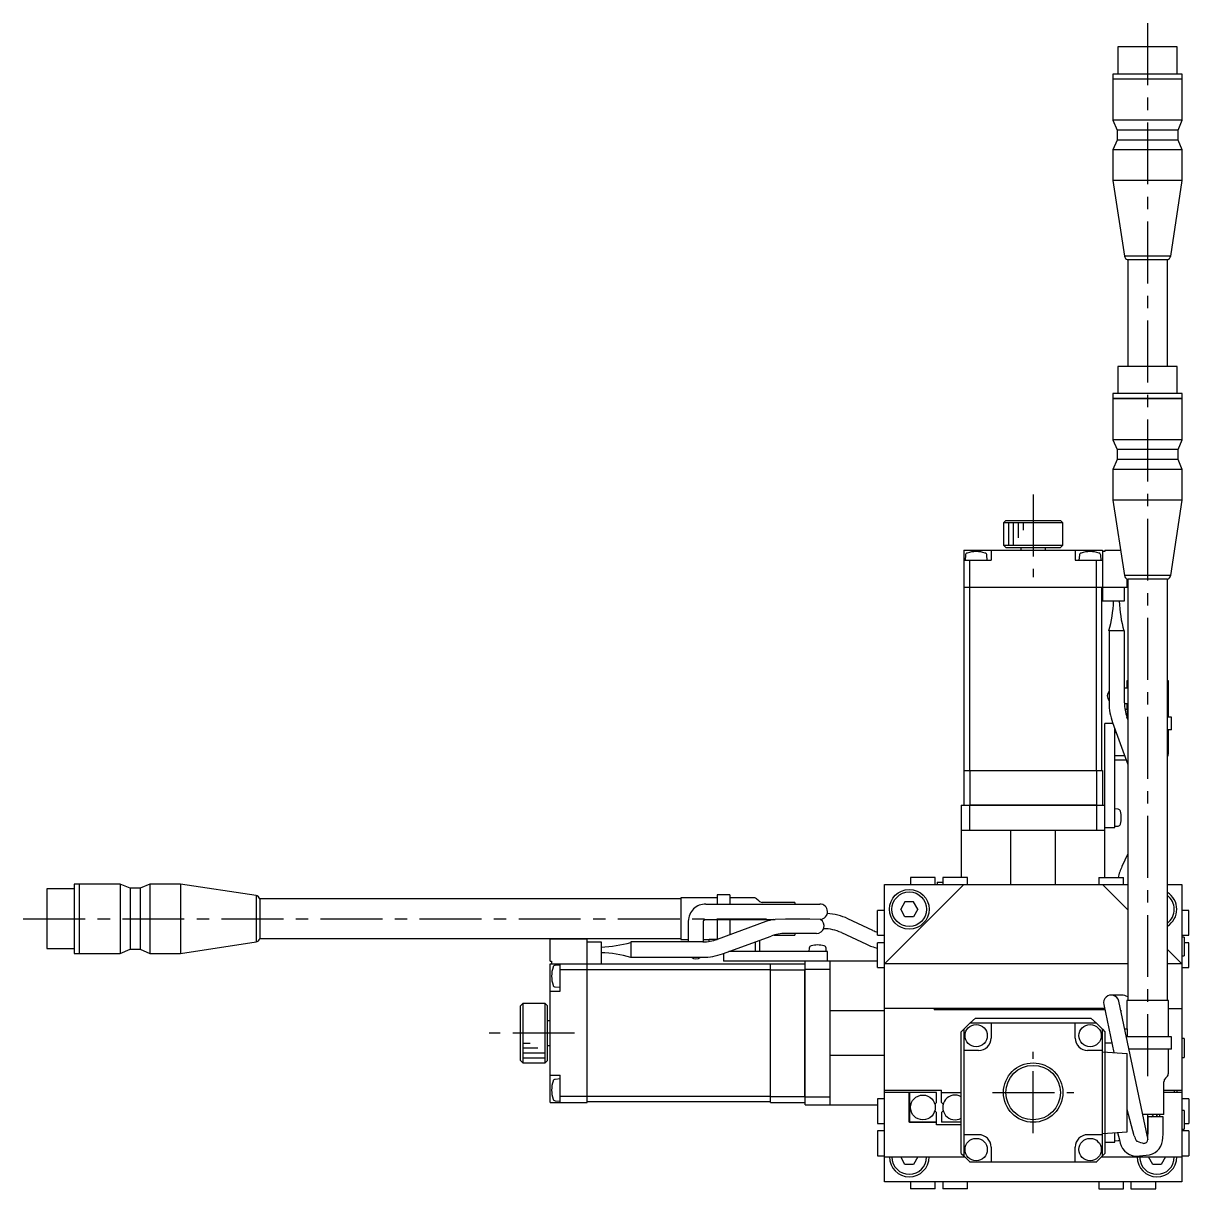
# Model space of a CAD drawing. Extents: x -591 to 418, y 17 to 757.
# Drawn here: x -343.4 to -108.2, y 521.3 to 756.5 of the extents above; entities that cross this region are included whole.
import ezdxf

# ---------------------------------------------------------------- set-up
doc = ezdxf.new("R2010")
doc.units = 0
doc.header["$LTSCALE"] = 10
doc.linetypes.add('CENTER', pattern=[2, 1.25, -0.25, 0.25, -0.25])
doc.layers.add('1', color=7, linetype='CONTINUOUS')

msp = doc.modelspace()

# ---------------------------------------------------------------- linework, layer by layer
at = {"layer": '1', "color": 4, "linetype": 'CENTER'}
for p, q in [((-116.501736, 756.516981), (-116.501736, 541.516981)), ((-139.601736, 661.417624), (-139.601736, 644.696168)), ((-343.44463, 575.774087), (-193.44463, 575.774087)), ((-232.158929, 552.674087), (-249.399887, 552.674087)), ((-139.601736, 532.474087), (-139.601736, 548.874087)), ((-147.801736, 540.674087), (-131.401736, 540.674087))]:
    msp.add_line(p, q, dxfattribs=at)
at = {"layer": '1', "color": 7, "linetype": 'CONTINUOUS'}
for p, q in [((-122.501734, 751.759876), (-122.501734, 746.259875)), ((-110.501738, 751.759876), (-122.501734, 751.759876)), ((-110.501738, 746.259875), (-110.501738, 751.759876)), ((-123.501735, 746.259875), (-123.501735, 745.259873)), ((-109.501737, 746.259875), (-123.501735, 746.259875)), ((-109.501737, 745.259873), (-109.501737, 746.259875)), ((-123.451735, 745.259873), (-123.501735, 745.209873)), ((-109.501737, 745.259873), (-123.501735, 745.259873)), ((-123.501735, 745.209873), (-123.501735, 736.952873)), ((-109.501737, 745.209873), (-123.501735, 745.209873)), ((-109.501737, 745.209873), (-109.551737, 745.259873)), ((-109.501737, 736.952873), (-109.501737, 745.209873)), ((-123.501735, 736.952873), (-122.651736, 734.952873)), ((-109.501737, 736.952873), (-123.501735, 736.952873)), ((-110.351736, 734.952873), (-109.501737, 736.952873)), ((-122.651736, 734.952873), (-122.651736, 732.952873)), ((-110.351736, 734.952873), (-122.651736, 734.952873)), ((-110.351736, 732.952873), (-110.351736, 734.952873)), ((-122.651736, 732.952873), (-123.501735, 730.952873)), ((-110.351736, 732.952873), (-122.651736, 732.952873)), ((-109.501737, 730.952873), (-110.351736, 732.952873)), ((-123.501735, 730.952873), (-123.501735, 724.759874)), ((-109.501737, 730.952873), (-123.501735, 730.952873)), ((-109.501737, 724.759874), (-109.501737, 730.952873)), ((-123.501735, 724.759874), (-121.186062, 709.525891)), ((-109.501737, 724.759874), (-123.501735, 724.759874)), ((-111.817411, 709.525891), (-109.501737, 724.759874)), ((-111.817411, 709.525891), (-121.186062, 709.525891)), ((-120.501736, 708.802217), (-120.501736, 687.259876)), ((-112.501736, 708.802217), (-120.501736, 708.802217)), ((-112.501736, 687.259876), (-112.501736, 708.802217)), ((-122.501734, 687.259876), (-122.501734, 681.759875)), ((-110.501738, 687.259876), (-122.501734, 687.259876)), ((-110.501738, 681.759875), (-110.501738, 687.259876)), ((-123.501735, 681.759875), (-123.501735, 680.759873)), ((-109.501737, 681.759875), (-123.501735, 681.759875)), ((-123.451735, 680.759873), (-123.501735, 680.709873)), ((-109.501737, 680.759873), (-123.501735, 680.759873)), ((-123.501735, 680.709873), (-123.501735, 672.452873)), ((-109.501737, 680.709873), (-123.501735, 680.709873)), ((-109.501737, 680.709873), (-109.551737, 680.759873)), ((-109.501737, 680.759873), (-109.501737, 681.759875)), ((-109.501737, 672.452873), (-109.501737, 680.709873)), ((-123.501735, 672.452873), (-122.651736, 670.452873)), ((-109.501737, 672.452873), (-123.501735, 672.452873)), ((-122.651736, 670.452873), (-122.651736, 668.452873)), ((-110.351736, 670.452873), (-122.651736, 670.452873)), ((-110.351736, 670.452873), (-109.501737, 672.452873)), ((-110.351736, 668.452873), (-110.351736, 670.452873)), ((-122.651736, 668.452873), (-123.501735, 666.452873)), ((-110.351736, 668.452873), (-122.651736, 668.452873)), ((-109.501737, 666.452873), (-110.351736, 668.452873)), ((-123.501735, 666.452873), (-123.501735, 660.259874)), ((-109.501737, 666.452873), (-123.501735, 666.452873)), ((-109.501737, 660.259874), (-109.501737, 666.452873)), ((-123.501735, 660.259874), (-121.186062, 645.025891)), ((-109.501737, 660.259874), (-123.501735, 660.259874)), ((-111.817411, 645.025891), (-109.501737, 660.259874)), ((-145.101736, 656.174087), (-145.601736, 655.674087)), ((-133.601736, 655.674087), (-145.601736, 655.674087)), ((-145.601736, 655.674087), (-145.601736, 651.174087)), ((-145.101736, 656.174087), (-134.101736, 656.174087)), ((-133.601736, 655.674087), (-134.101736, 656.174087)), ((-133.601736, 651.174087), (-133.601736, 655.674087)), ((-153.601736, 650.174087), (-125.601736, 650.174087)), ((-153.601736, 650.174087), (-153.601736, 642.674087)), ((-148.101736, 650.174087), (-148.101736, 648.174087)), ((-145.601736, 651.174087), (-133.601736, 651.174087)), ((-145.601736, 651.174087), (-145.101736, 650.674087)), ((-145.101736, 650.674087), (-134.101736, 650.674087)), ((-142.101736, 650.674087), (-142.101736, 650.174087)), ((-137.101736, 650.174087), (-137.101736, 650.674087)), ((-134.101736, 650.674087), (-133.601736, 651.174087)), ((-131.101736, 650.174087), (-131.101736, 648.174087)), ((-125.601736, 650.174087), (-125.601736, 639.874087)), ((-125.101736, 649.874087), (-125.601736, 649.874087)), ((-125.101736, 650.174087), (-121.968624, 650.174087)), ((-125.101736, 650.174087), (-125.101736, 649.874087)), ((-153.601736, 648.174087), (-148.101736, 648.174087)), ((-153.265535, 649.159367), (-153.351736, 648.174087)), ((-152.401736, 642.674087), (-152.401736, 648.174087)), ((-148.851736, 648.174087), (-148.937937, 649.159367)), ((-131.101736, 648.174087), (-125.601736, 648.174087)), ((-130.265535, 649.159367), (-130.351736, 648.174087)), ((-126.801736, 642.674087), (-126.801736, 648.174087)), ((-125.851736, 648.174087), (-125.937937, 649.159367)), ((-111.817411, 645.025891), (-121.186062, 645.025891)), ((-153.601736, 642.674087), (-120.601736, 642.674087)), ((-153.501736, 605.674087), (-153.501736, 642.674087)), ((-152.360314, 605.674087), (-152.360314, 642.674087)), ((-126.843157, 605.674087), (-126.843157, 642.674087)), ((-125.701736, 605.674087), (-125.701736, 642.674087)), ((-121.201736, 642.674087), (-121.201736, 639.874087)), ((-120.601736, 642.674087), (-120.601736, 644.338178)), ((-120.501736, 644.302217), (-120.501736, 559.259874)), ((-112.501736, 644.302217), (-120.501736, 644.302217)), ((-112.501736, 559.259874), (-112.501736, 644.302217)), ((-121.201736, 639.874087), (-125.601736, 639.874087)), ((-121.176736, 633.874087), (-124.301736, 633.874087)), ((-124.276736, 633.874087), (-124.276736, 619.337357)), ((-121.176736, 619.337357), (-121.176736, 633.874087)), ((-120.501736, 623.759874), (-120.701736, 623.759874)), ((-120.701736, 623.759874), (-120.701736, 622.287165)), ((-112.301736, 623.759874), (-112.501736, 623.759874)), ((-112.301736, 616.424087), (-112.301736, 623.759874)), ((-120.501736, 622.287165), (-121.176736, 622.287165)), ((-121.175401, 619.187165), (-120.501736, 619.187165)), ((-120.701736, 619.187165), (-120.701736, 618.074087)), ((-121.081773, 618.074087), (-120.601736, 618.074087)), ((-120.71215, 616.574087), (-120.601736, 616.574087)), ((-120.671736, 616.574087), (-120.671736, 616.45995)), ((-120.501736, 615.992847), (-120.667139, 616.447287)), ((-120.501736, 616.424087), (-120.658695, 616.424087)), ((-120.601736, 618.074087), (-120.601736, 616.424087)), ((-111.701736, 616.424087), (-112.501736, 616.424087)), ((-111.701736, 613.924087), (-111.701736, 616.424087)), ((-123.502683, 615.174087), (-125.101736, 615.174087)), ((-125.101736, 584.074087), (-125.101736, 615.174087)), ((-123.580186, 615.387024), (-120.501736, 606.929053)), ((-123.101736, 594.174087), (-123.101736, 614.072495)), ((-123.101736, 613.774087), (-122.993125, 613.774087)), ((-123.101736, 613.358766), (-122.84196, 613.358766)), ((-111.701736, 613.924087), (-112.501736, 613.924087)), ((-112.301736, 609.074087), (-112.301736, 613.924087)), ((-123.101736, 608.691332), (-121.143153, 608.691332)), ((-123.101736, 607.874087), (-120.8457, 607.874087)), ((-153.601736, 605.674087), (-153.601736, 598.674087)), ((-153.601736, 605.674087), (-125.601736, 605.674087)), ((-152.401736, 605.674087), (-152.401736, 598.774087)), ((-126.801736, 605.674087), (-126.801736, 598.774087)), ((-125.601736, 605.674087), (-125.601736, 598.674087)), ((-154.101736, 598.674087), (-154.101736, 584.074087)), ((-154.101736, 598.674087), (-125.101736, 598.674087)), ((-152.501736, 598.674087), (-152.401736, 598.774087)), ((-152.446968, 598.674087), (-152.446968, 593.674087)), ((-152.401736, 598.774087), (-126.801736, 598.774087)), ((-126.801736, 598.774087), (-126.701736, 598.674087)), ((-126.756503, 593.674087), (-126.756503, 598.674087)), ((-122.418949, 597.864351), (-123.101736, 597.924087)), ((-154.101736, 593.674087), (-125.101736, 593.674087)), ((-144.101736, 582.674087), (-144.101736, 593.674087)), ((-135.101736, 582.674087), (-135.101736, 593.674087)), ((-125.101736, 594.174087), (-123.101736, 594.174087)), ((-123.101736, 594.424087), (-122.418949, 594.483823)), ((-120.501736, 588.842855), (-121.669591, 586.338381)), ((-159.351736, 584.074087), (-164.351736, 584.074087)), ((-164.351736, 584.074087), (-164.351736, 582.674087)), ((-159.351736, 582.674087), (-159.351736, 584.074087)), ((-152.851736, 584.074087), (-157.851736, 584.074087)), ((-157.851736, 584.074087), (-157.851736, 582.674087)), ((-152.851736, 582.674087), (-152.851736, 584.074087)), ((-126.351736, 584.074087), (-121.351736, 584.074087)), ((-126.351736, 584.074087), (-126.351736, 582.674087)), ((-121.351736, 582.674087), (-121.351736, 584.074087)), ((-333.187523, 581.774085), (-338.687524, 581.774085)), ((-338.687524, 581.774085), (-338.687524, 569.774089)), ((-332.187521, 582.774086), (-333.187523, 582.774086)), ((-333.187523, 582.774086), (-333.187523, 568.774088)), ((-332.137521, 582.774086), (-332.187521, 582.724086)), ((-332.187521, 582.774086), (-332.187521, 568.774088)), ((-323.880521, 582.774086), (-332.137521, 582.774086)), ((-332.137521, 582.774086), (-332.137521, 568.774088)), ((-321.880521, 581.924087), (-323.880521, 582.774086)), ((-323.880521, 582.774086), (-323.880521, 568.774088)), ((-319.880521, 581.924087), (-321.880521, 581.924087)), ((-321.880521, 581.924087), (-321.880521, 569.624087)), ((-317.880521, 582.774086), (-319.880521, 581.924087)), ((-319.880521, 581.924087), (-319.880521, 569.624087)), ((-311.687522, 582.774086), (-317.880521, 582.774086)), ((-317.880521, 582.774086), (-317.880521, 568.774088)), ((-296.45354, 580.458413), (-311.687522, 582.774086)), ((-311.687522, 582.774086), (-311.687522, 568.774088)), ((-169.601736, 566.674087), (-153.601736, 582.674087)), ((-169.601736, 582.674087), (-120.501736, 582.674087)), ((-169.601736, 522.674087), (-169.601736, 582.674087)), ((-159.001736, 583.174087), (-157.851736, 583.174087)), ((-159.001736, 583.174087), (-159.001736, 582.674087)), ((-125.601736, 582.674087), (-120.501736, 577.574087)), ((-112.501736, 582.674087), (-109.601736, 582.674087)), ((-109.601736, 582.674087), (-109.601736, 522.674087)), ((-296.45354, 580.458413), (-296.45354, 571.089761)), ((-210.687522, 579.774087), (-295.729866, 579.774087)), ((-295.729866, 579.774087), (-295.729866, 571.774087)), ((-203.351736, 579.974087), (-210.687522, 579.974087)), ((-210.687522, 579.974087), (-210.687522, 571.574087)), ((-205.664814, 578.729655), (-182.664814, 578.729655)), ((-203.351736, 580.574087), (-203.351736, 578.729655)), ((-200.851736, 580.574087), (-203.351736, 580.574087)), ((-200.851736, 580.574087), (-200.851736, 578.729655)), ((-196.001736, 579.974087), (-200.851736, 579.974087)), ((-194.980416, 579.36698), (-195.294629, 579.681194)), ((-187.687522, 579.074087), (-194.273309, 579.074087)), ((-187.687522, 579.074087), (-187.687522, 578.729655)), ((-165.467761, 579.174087), (-166.333787, 577.674087)), ((-163.735711, 579.174087), (-165.467761, 579.174087)), ((-162.869685, 577.674087), (-163.735711, 579.174087)), ((-171.001736, 572.424087), (-171.001736, 577.424087)), ((-169.601736, 577.424087), (-171.001736, 577.424087)), ((-165.467761, 576.174087), (-166.333787, 577.674087)), ((-162.869685, 577.674087), (-163.735711, 576.174087)), ((-108.201736, 577.424087), (-109.601736, 577.424087)), ((-108.201736, 572.424087), (-108.201736, 577.424087)), ((-209.214814, 575.30027), (-209.214814, 571.099087)), ((-206.114814, 575.30027), (-206.114478, 575.312312)), ((-206.114814, 571.100422), (-206.114814, 575.30027)), ((-206.114478, 575.312312), (-206.11096, 575.341068)), ((-206.11096, 575.341068), (-206.105097, 575.365012)), ((-206.105097, 575.365012), (-206.097776, 575.385906)), ((-206.097776, 575.385906), (-206.089404, 575.404685)), ((-206.089404, 575.404685), (-206.080198, 575.42188)), ((-206.080198, 575.42188), (-206.07029, 575.437822)), ((-206.07029, 575.437822), (-206.059768, 575.452722)), ((-206.059768, 575.452722), (-206.048699, 575.466723)), ((-206.048699, 575.466723), (-206.037135, 575.479923)), ((-206.037135, 575.479923), (-206.025119, 575.492394)), ((-206.025119, 575.492394), (-206.01127, 575.505472)), ((-206.01127, 575.505472), (-205.997008, 575.517722)), ((-205.997008, 575.517722), (-205.982409, 575.529171)), ((-205.982409, 575.529171), (-205.967499, 575.539873)), ((-205.967499, 575.539873), (-205.952305, 575.54987)), ((-205.952305, 575.54987), (-205.93685, 575.559194)), ((-205.93685, 575.559194), (-205.921154, 575.567872)), ((-205.921154, 575.567872), (-205.90524, 575.575926)), ((-205.90524, 575.575926), (-205.889127, 575.583374)), ((-205.889127, 575.583374), (-205.872832, 575.59023)), ((-205.872832, 575.59023), (-205.856375, 575.596508)), ((-205.856375, 575.596508), (-205.839771, 575.602219)), ((-205.839771, 575.602219), (-205.823037, 575.607371)), ((-205.823037, 575.607371), (-205.806189, 575.611972)), ((-205.806189, 575.611972), (-205.789242, 575.616031)), ((-205.789242, 575.616031), (-205.772212, 575.619552)), ((-205.772212, 575.619552), (-205.755113, 575.622541)), ((-205.755113, 575.622541), (-205.737959, 575.625002)), ((-205.737959, 575.625002), (-205.720765, 575.626939)), ((-205.720765, 575.626939), (-205.703545, 575.628356)), ((-205.703545, 575.628356), (-205.686313, 575.629255)), ((-205.686313, 575.629255), (-205.670011, 575.629632)), ((-205.670011, 575.629632), (-205.664814, 575.629655)), ((-205.664814, 575.629655), (-191.699754, 575.629655)), ((-193.533102, 575.190819), (-203.374936, 571.608685)), ((-203.351736, 575.629655), (-203.351736, 571.617129)), ((-200.851736, 575.629655), (-200.851736, 572.527054)), ((-189.58277, 575.671672), (-191.699854, 575.629655)), ((-185.346039, 575.671672), (-189.58277, 575.671672)), ((-184.664814, 575.658335), (-185.346039, 575.671672)), ((-182.531606, 575.63539), (-184.664814, 575.658335)), ((-182.503092, 575.638115), (-182.531606, 575.63539)), ((-171.955914, 573.415786), (-177.00052, 575.768124)), ((-163.735711, 576.174087), (-165.467761, 576.174087)), ((-295.729866, 571.774087), (-210.687522, 571.774087)), ((-229.601736, 571.674087), (-237.101736, 571.674087)), ((-237.101736, 567.174087), (-237.101736, 571.674087)), ((-229.601736, 538.674087), (-229.601736, 571.674087)), ((-205.001736, 571.19405), (-205.001736, 571.674087)), ((-205.001736, 571.674087), (-203.351736, 571.674087)), ((-203.501736, 571.563673), (-203.501736, 571.674087)), ((-202.314673, 568.695637), (-192.47284, 572.277772)), ((-191.862314, 572.474087), (-187.687522, 572.474087)), ((-183.346039, 572.787369), (-189.58277, 572.787369)), ((-187.687522, 572.787369), (-187.687522, 572.474087)), ((-181.911531, 573.750269), (-181.881761, 573.750269)), ((-178.310636, 572.95857), (-173.26603, 570.606232)), ((-171.001736, 572.424087), (-169.601736, 572.424087)), ((-109.601736, 572.424087), (-108.201736, 572.424087)), ((-109.101736, 572.074087), (-109.601736, 572.074087)), ((-109.101736, 572.074087), (-109.101736, 568.274087)), ((-338.687524, 569.774089), (-333.187523, 569.774089)), ((-323.880521, 568.774088), (-321.880521, 569.624087)), ((-321.880521, 569.624087), (-319.880521, 569.624087)), ((-319.880521, 569.624087), (-317.880521, 568.774088)), ((-311.687522, 568.774088), (-296.45354, 571.089761)), ((-229.601736, 571.074087), (-226.801736, 571.074087)), ((-226.801736, 571.074087), (-226.801736, 566.674087)), ((-206.265006, 571.099087), (-220.801736, 571.099087)), ((-220.801736, 571.099087), (-220.801736, 567.974087)), ((-210.687522, 571.574087), (-209.214814, 571.574087)), ((-206.114814, 571.574087), (-205.001736, 571.574087)), ((-203.501736, 571.604087), (-203.387599, 571.604087)), ((-200.286415, 569.174087), (-200.286415, 569.433863)), ((-195.618981, 569.174087), (-195.618981, 571.13267)), ((-194.801736, 569.174087), (-194.801736, 571.430123)), ((-184.792, 569.856875), (-184.851736, 569.174087)), ((-181.351736, 569.174087), (-181.411472, 569.856875)), ((-171.001736, 565.924087), (-171.001736, 570.924087)), ((-169.601736, 570.924087), (-171.001736, 570.924087)), ((-112.501736, 569.574087), (-109.601736, 566.674087)), ((-108.201736, 570.924087), (-109.101736, 570.924087)), ((-108.201736, 565.924087), (-108.201736, 570.924087)), ((-333.187523, 568.774088), (-332.187521, 568.774088)), ((-332.187521, 568.824088), (-332.137521, 568.774088)), ((-332.137521, 568.774088), (-323.880521, 568.774088)), ((-317.880521, 568.774088), (-311.687522, 568.774088)), ((-237.101736, 567.174087), (-236.801736, 567.174087)), ((-236.801736, 567.174087), (-236.801736, 566.674087)), ((-220.801736, 567.999087), (-206.265006, 567.999087)), ((-202.101736, 568.77314), (-202.101736, 567.174087)), ((-171.001736, 567.174087), (-202.101736, 567.174087)), ((-181.101736, 569.174087), (-201.000143, 569.174087)), ((-200.701736, 569.174087), (-200.701736, 569.282699)), ((-185.601736, 538.174087), (-185.601736, 567.174087)), ((-181.101736, 567.174087), (-181.101736, 569.174087)), ((-180.601736, 538.174087), (-180.601736, 567.174087)), ((-109.601736, 568.274087), (-109.101736, 568.274087)), ((-237.101736, 566.674087), (-226.801736, 566.674087)), ((-237.101736, 538.674087), (-237.101736, 566.674087)), ((-235.101736, 566.424087), (-236.087016, 566.337887)), ((-235.101736, 561.174088), (-235.101736, 566.674087)), ((-229.601736, 565.474088), (-235.101736, 565.474088)), ((-192.601736, 566.574087), (-229.601736, 566.574087)), ((-192.601736, 565.432666), (-229.601736, 565.432666)), ((-192.601736, 566.674087), (-185.601736, 566.674087)), ((-192.601736, 538.674087), (-192.601736, 566.674087)), ((-192.601736, 565.474088), (-185.701736, 565.474088)), ((-185.701736, 565.474088), (-185.601736, 565.574088)), ((-185.701736, 539.874088), (-185.701736, 565.474088)), ((-180.601736, 565.51932), (-185.601736, 565.51932)), ((-171.001736, 565.924087), (-169.601736, 565.924087)), ((-120.501736, 566.674087), (-169.601736, 566.674087)), ((-109.601736, 566.674087), (-112.501736, 566.674087)), ((-109.601736, 565.924087), (-108.201736, 565.924087)), ((-237.101736, 561.174087), (-235.101736, 561.174087)), ((-236.087016, 562.010288), (-235.101736, 561.924087)), ((-121.783707, 560.354389), (-123.837897, 560.354389)), ((-242.601736, 558.674087), (-243.101736, 558.174087)), ((-243.101736, 547.174087), (-243.101736, 558.174087)), ((-242.601736, 558.674087), (-242.601736, 546.674087)), ((-238.101736, 558.674087), (-242.601736, 558.674087)), ((-238.101736, 546.674087), (-238.101736, 558.674087)), ((-237.601736, 558.174087), (-238.101736, 558.674087)), ((-237.601736, 547.174087), (-237.601736, 558.174087)), ((-125.182272, 557.674087), (-169.601736, 557.674087)), ((-159.601736, 557.674087), (-159.601736, 557.374087)), ((-125.354026, 558.482126), (-123.288012, 548.762296)), ((-116.500243, 531.73852), (-122.321768, 559.126653)), ((-120.701736, 559.259874), (-120.701736, 553.574087)), ((-112.301736, 559.259874), (-120.701736, 559.259874)), ((-112.301736, 551.924087), (-112.301736, 559.259874)), ((-112.301736, 557.674087), (-109.601736, 557.674087)), ((-237.101736, 555.174087), (-237.601736, 555.174087)), ((-169.601736, 557.174087), (-180.601736, 557.174087)), ((-125.118505, 557.374087), (-159.601736, 557.374087)), ((-152.401736, 554.674087), (-151.26364, 555.674087)), ((-151.26364, 555.674087), (-127.939832, 555.674087)), ((-127.939832, 555.674087), (-126.801736, 554.674087)), ((-121.923807, 557.254389), (-121.783707, 557.254389)), ((-154.101736, 552.952116), (-153.601736, 553.474087)), ((-154.101736, 528.396058), (-154.101736, 552.952116)), ((-152.401736, 554.674087), (-153.601736, 553.474087)), ((-153.601736, 553.474087), (-153.601736, 527.874087)), ((-126.801736, 554.674087), (-152.401736, 554.674087)), ((-148.101736, 554.674087), (-148.101736, 551.674087)), ((-131.101736, 551.674087), (-131.101736, 554.674087)), ((-125.601736, 553.474087), (-126.801736, 554.674087)), ((-125.601736, 553.474087), (-125.101736, 552.952116)), ((-125.601736, 527.874087), (-125.601736, 553.474087)), ((-125.101736, 552.952116), (-125.101736, 528.396058)), ((-121.141534, 553.574087), (-120.601736, 553.574087)), ((-120.601736, 553.574087), (-120.601736, 551.924087)), ((-123.694376, 550.674087), (-125.101736, 550.674087)), ((-120.822699, 552.074087), (-120.601736, 552.074087)), ((-111.701736, 551.924087), (-120.790816, 551.924087)), ((-120.671736, 552.074087), (-120.671736, 551.924087)), ((-111.701736, 549.424087), (-111.701736, 551.924087)), ((-109.101736, 551.574087), (-109.601736, 551.574087)), ((-109.101736, 551.574087), (-109.101736, 547.774087)), ((-237.601736, 550.174087), (-237.101736, 550.174087)), ((-169.601736, 548.174087), (-180.601736, 548.174087)), ((-150.601736, 549.174087), (-153.601736, 549.174087)), ((-125.601736, 549.174087), (-128.601736, 549.174087)), ((-125.601736, 548.924087), (-120.601736, 548.574457)), ((-120.601736, 532.773721), (-120.601736, 548.574453)), ((-111.701736, 549.424087), (-120.259425, 549.424087)), ((-112.301736, 544.574087), (-112.301736, 549.424087)), ((-243.101736, 547.174087), (-242.601736, 546.674087)), ((-242.601736, 546.674087), (-238.101736, 546.674087)), ((-238.101736, 546.674087), (-237.601736, 547.174087)), ((-109.601736, 547.774087), (-109.101736, 547.774087)), ((-237.101736, 544.174088), (-235.101736, 544.174088)), ((-235.101736, 543.424087), (-236.087016, 543.337887)), ((-235.101736, 538.674087), (-235.101736, 544.174088)), ((-112.908843, 543.552767), (-112.594629, 543.866981)), ((-169.601736, 541.174087), (-158.101736, 541.174087)), ((-158.101736, 538.676689), (-158.101736, 541.174087)), ((-113.201736, 536.259874), (-113.201736, 542.84566)), ((-113.201736, 541.174087), (-109.601736, 541.174087)), ((-111.101736, 541.174087), (-111.101736, 540.674087)), ((-110.601736, 541.174087), (-110.601736, 540.674087)), ((-236.087016, 539.010288), (-235.101736, 538.924087)), ((-229.601736, 539.874088), (-235.101736, 539.874088)), ((-192.601736, 539.915509), (-229.601736, 539.915509)), ((-192.601736, 538.774087), (-229.601736, 538.774087)), ((-192.601736, 539.874088), (-185.701736, 539.874088)), ((-185.601736, 539.774088), (-185.701736, 539.874088)), ((-185.601736, 539.828855), (-180.601736, 539.828855)), ((-171.001736, 539.424087), (-171.001736, 534.424087)), ((-169.601736, 539.424087), (-171.001736, 539.424087)), ((-159.101736, 540.674087), (-169.601736, 540.674087)), ((-164.601736, 534.674087), (-164.601736, 540.674087)), ((-164.551736, 540.674087), (-164.551736, 534.724087)), ((-159.101736, 538.676689), (-159.101736, 540.674087)), ((-158.101736, 540.674087), (-154.101736, 540.674087)), ((-154.101736, 540.624087), (-158.101736, 540.624087)), ((-109.601736, 540.674087), (-113.201736, 540.674087)), ((-108.201736, 539.424087), (-109.601736, 539.424087)), ((-108.201736, 539.424087), (-108.201736, 534.424087)), ((-237.101736, 538.674087), (-229.601736, 538.674087)), ((-192.601736, 538.674087), (-185.601736, 538.674087)), ((-185.601736, 538.174087), (-171.001736, 538.174087)), ((-159.101736, 538.676689), (-159.441271, 538.337154)), ((-159.101736, 536.671485), (-159.441271, 537.01102)), ((-159.101736, 534.174087), (-159.101736, 536.671485)), ((-157.762201, 538.337154), (-158.101736, 538.676689)), ((-157.762201, 537.01102), (-158.101736, 536.671485)), ((-158.101736, 536.671485), (-158.101736, 534.674087)), ((-119.176096, 531.918837), (-120.601736, 537.2394)), ((-109.101736, 537.074087), (-109.601736, 537.074087)), ((-109.101736, 537.074087), (-109.101736, 533.274087)), ((-171.001736, 534.424087), (-169.601736, 534.424087)), ((-164.551736, 534.724087), (-164.601736, 534.674087)), ((-159.101736, 534.674087), (-164.601736, 534.674087)), ((-164.551736, 534.724087), (-159.101736, 534.724087)), ((-154.101736, 534.174087), (-159.101736, 534.174087)), ((-154.101736, 534.674087), (-158.101736, 534.674087)), ((-113.201736, 536.259874), (-117.461285, 536.259874)), ((-116.46637, 531.416257), (-116.46637, 536.259874)), ((-116.46637, 534.724087), (-116.451736, 534.724087)), ((-116.451736, 534.674087), (-116.46637, 534.674087)), ((-113.351736, 535.759874), (-116.451736, 535.759874)), ((-116.451736, 535.759874), (-116.451736, 532.625398)), ((-114.651736, 535.759874), (-114.651736, 536.259874)), ((-114.601736, 536.259874), (-114.601736, 535.759874)), ((-114.101736, 536.259874), (-114.101736, 535.759874)), ((-113.351736, 532.625398), (-113.351736, 535.759874)), ((-109.101736, 534.424087), (-108.201736, 534.424087)), ((-171.001736, 532.924087), (-171.001736, 527.924087)), ((-169.601736, 532.924087), (-171.001736, 532.924087)), ((-150.601736, 532.174087), (-153.601736, 532.174087)), ((-125.601736, 532.174087), (-128.601736, 532.174087)), ((-125.601736, 532.424088), (-120.601736, 532.773721)), ((-123.101736, 530.674087), (-123.101736, 532.598904)), ((-122.577498, 532.635563), (-122.170466, 531.116498)), ((-116.451736, 532.625398), (-116.466229, 532.254411)), ((-109.601736, 533.274087), (-109.101736, 533.274087)), ((-108.201736, 532.924087), (-109.601736, 532.924087)), ((-108.201736, 532.924087), (-108.201736, 527.924087)), ((-148.101736, 529.674087), (-148.101736, 526.674087)), ((-131.101736, 526.674087), (-131.101736, 529.674087)), ((-125.101736, 530.674087), (-123.101736, 530.674087)), ((-123.101736, 530.924087), (-122.418949, 530.983823)), ((-118.645596, 530.818741), (-118.715518, 530.894252)), ((-118.629285, 530.864892), (-118.706048, 530.882727)), ((-117.116, 530.423216), (-117.245846, 530.428755)), ((-116.990197, 530.437506), (-117.116, 530.423216)), ((-116.888706, 530.468478), (-116.990197, 530.437506)), ((-116.798531, 530.516973), (-116.888706, 530.468478)), ((-116.721123, 530.583325), (-116.798531, 530.516973)), ((-116.65558, 530.674131), (-116.721123, 530.583325)), ((-116.406041, 531.171319), (-116.487124, 531.163459)), ((-171.001736, 527.924087), (-169.601736, 527.924087)), ((-169.601736, 527.674087), (-153.458142, 527.674087)), ((-165.467761, 526.174087), (-166.333787, 527.674087)), ((-162.869685, 527.674087), (-163.735711, 526.174087)), ((-154.101736, 528.396058), (-153.601736, 527.874087)), ((-153.601736, 527.874087), (-152.401736, 526.674087)), ((-126.801736, 526.674087), (-125.601736, 527.874087)), ((-125.74533, 527.674087), (-109.601736, 527.674087)), ((-125.101736, 528.396058), (-125.601736, 527.874087)), ((-118.989349, 527.814812), (-118.859777, 527.819859)), ((-118.859777, 527.819859), (-118.796008, 527.825117)), ((-118.796008, 527.825117), (-116.106944, 528.085782)), ((-115.467761, 526.174087), (-116.333787, 527.674087)), ((-116.106944, 528.085782), (-116.084389, 528.088084)), ((-112.869685, 527.674087), (-113.735711, 526.174087)), ((-109.601736, 527.924087), (-108.201736, 527.924087)), ((-163.735711, 526.174087), (-165.467761, 526.174087)), ((-152.446969, 526.674087), (-126.756503, 526.674087)), ((-113.735711, 526.174087), (-115.467761, 526.174087)), ((-109.601736, 522.674087), (-169.601736, 522.674087)), ((-164.351736, 522.674087), (-164.351736, 521.274087)), ((-159.351736, 521.274087), (-159.351736, 522.674087)), ((-157.851736, 522.674087), (-157.851736, 521.274087)), ((-152.851736, 521.274087), (-152.851736, 522.674087)), ((-126.351736, 522.674087), (-126.351736, 521.274087)), ((-121.351736, 521.274087), (-121.351736, 522.674087)), ((-119.851736, 522.674087), (-119.851736, 521.274087)), ((-114.851736, 521.274087), (-114.851736, 522.674087)), ((-159.351736, 521.274087), (-164.351736, 521.274087)), ((-152.851736, 521.274087), (-157.851736, 521.274087)), ((-126.351736, 521.274087), (-121.351736, 521.274087)), ((-119.851736, 521.274087), (-114.851736, 521.274087))]:
    msp.add_line(p, q, dxfattribs=at)
at = {"layer": '1', "color": 9, "linetype": 'CONTINUOUS'}
for p, q in [((-144.601736, 655.674087), (-144.601736, 651.174087)), ((-143.601736, 655.674087), (-143.601736, 651.174087)), ((-142.601736, 655.674087), (-142.601736, 652.674087)), ((-141.601736, 655.674087), (-141.601736, 654.174087)), ((-242.601736, 550.674087), (-241.101736, 550.674087)), ((-242.601736, 549.674087), (-239.601736, 549.674087)), ((-242.601736, 548.674087), (-238.101736, 548.674087)), ((-242.601736, 547.674087), (-238.101736, 547.674087))]:
    msp.add_line(p, q, dxfattribs=at)
at = {"layer": '1', "color": 7, "linetype": 'CONTINUOUS'}
for centre, radius in [((-164.601736, 577.674087), 4), ((-164.601736, 577.674087), 3.5), ((-151.101736, 552.174087), 2.25), ((-128.101736, 552.174087), 2.25), ((-139.601736, 540.674087), 6), ((-139.601736, 540.674087), 5.5), ((-161.851736, 537.674087), 2.5), ((-151.101736, 529.174087), 2.25), ((-128.101736, 529.174087), 2.25)]:
    msp.add_circle(centre, radius, dxfattribs=at)
for centre, radius, start, end in [((-120.213819, 709.759875), 1.000002, 193.531698, 253.266744), ((-112.789653, 709.759875), 1.000002, 286.733256, 346.468302), ((-152.767438, 649.115789), 0.5, 107.629155, 175), ((-151.101736, 643.874087), 6, 72.370845, 107.629155), ((-149.436034, 649.115789), 0.5, 5, 72.370845), ((-129.767438, 649.115789), 0.5, 107.629155, 175), ((-128.101736, 643.874087), 6, 72.370845, 107.629155), ((-126.436034, 649.115789), 0.5, 5, 72.370845), ((-120.213819, 645.259875), 1.000002, 193.531698, 253.266744), ((-112.789653, 645.259875), 1.000002, 286.733256, 346.468302), ((-150.240798, 641.021159), 26.905679, 344.595352, 357.556563), ((-93.663399, 641.287989), 28.615444, 182.832164, 195.015921), ((-123.083556, 620.737165), 1.55, 140.335372, 219.664628), ((-112.726736, 619.337357), 11.55, 180, 200), ((-112.726736, 619.337357), 8.45, 180, 200), ((-113.301736, 609.074087), 1, 323.130115, 0), ((-122.462526, 597.366254), 0.5, 15.362549, 85), ((-126.801736, 596.174087), 5, 344.637451, 15.362549), ((-122.462526, 594.981921), 0.5, 275, 344.637451), ((-111.201736, 581.457141), 11.55, 155, 166.904461), ((-114.601736, 577.674087), 4, 301.668243, 58.331757), ((-296.687523, 579.48617), 1.000002, 16.733256, 76.468302), ((-205.726773, 575.241673), 3.488533, 88.982322, 179.037553), ((-196.001736, 578.974087), 1, 45, 90), ((-194.273309, 580.074087), 1, 225, 270), ((-182.664814, 577.179655), 1.55, 274.930115, 90), ((-114.601736, 577.674087), 3.5, 306.869897, 53.130103), ((-181.881761, 565.300269), 11.55, 65, 86.394235), ((-189.58277, 564.337369), 11.55, 102.126254, 110), ((-183.346039, 574.337369), 1.55, 270, 57.054765), ((-296.687523, 572.062004), 1.000002, 283.531698, 343.266744), ((-189.58277, 564.337369), 8.45, 90, 110), ((-181.881761, 565.300269), 8.45, 65, 90), ((-168.384789, 581.074087), 8.45, 245, 251.958976), ((-228.215638, 598.612424), 28.615444, 272.832164, 285.015921), ((-206.265006, 579.549087), 8.45, 270, 290), ((-184.293903, 569.813297), 0.5, 105.362549, 175), ((-183.101736, 565.474087), 5, 74.637451, 105.362549), ((-181.90957, 569.813297), 0.5, 5, 74.637451), ((-168.384789, 581.074087), 11.55, 245, 256.904461), ((-227.948808, 542.035025), 26.905679, 74.595352, 87.556563), ((-207.664814, 569.192268), 1.55, 230.335372, 309.664628), ((-206.265006, 579.549087), 11.55, 270, 290), ((-230.801736, 564.174087), 6, 162.370845, 197.629155), ((-236.043438, 565.839789), 0.5, 95, 162.370845), ((-236.043438, 562.508386), 0.5, 197.629155, 265), ((-123.837897, 558.804389), 1.55, 12, 192), ((-121.741548, 558.062878), 2.291899, 57.239931, 91.053999), ((-150.601736, 551.674087), 2.5, 270, 0), ((-128.601736, 551.674087), 2.5, 180, 270), ((-112.201736, 542.84566), 1, 135, 180), ((-113.301736, 544.574087), 1, 315, 0), ((-230.801736, 541.174087), 6, 162.370845, 197.629155), ((-236.043438, 542.839789), 0.5, 95, 162.370845), ((-236.043438, 539.508386), 0.5, 197.629155, 265), ((-155.351736, 537.674087), 2.5, 60, 300), ((-117.351736, 537.674087), 2.5, 310.032001, 325.550091), ((-150.601736, 529.674087), 2.5, 0, 90), ((-128.601736, 529.674087), 2.5, 90, 180), ((-116.313269, 532.58994), 2.940434, 193.19303223, 215.21731836), ((-118.01637, 531.416257), 1.55, 331.393545, 12), ((-121.042138, 532.61879), 7.690405, 352.01026604, 0.04923225), ((-122.462527, 531.481921), 0.5, 275, 307.090574), ((-118.470933, 531.497615), 3.719112, 185.8817291, 261.98731041), ((-112.968035, 546.410317), 16.544183, 249.98965659, 255.01483689), ((-116.900137, 531.465744), 3.474771, 283.57765681, 1.38707522), ((-164.601736, 527.674087), 4, 180, 0), ((-164.601736, 527.674087), 3.5, 180, 0), ((-114.601736, 527.674087), 4, 180, 0), ((-114.601736, 527.674087), 3.5, 180, 0)]:
    msp.add_arc(centre, radius, start, end, dxfattribs=at)

doc.saveas('drawing.dxf')
